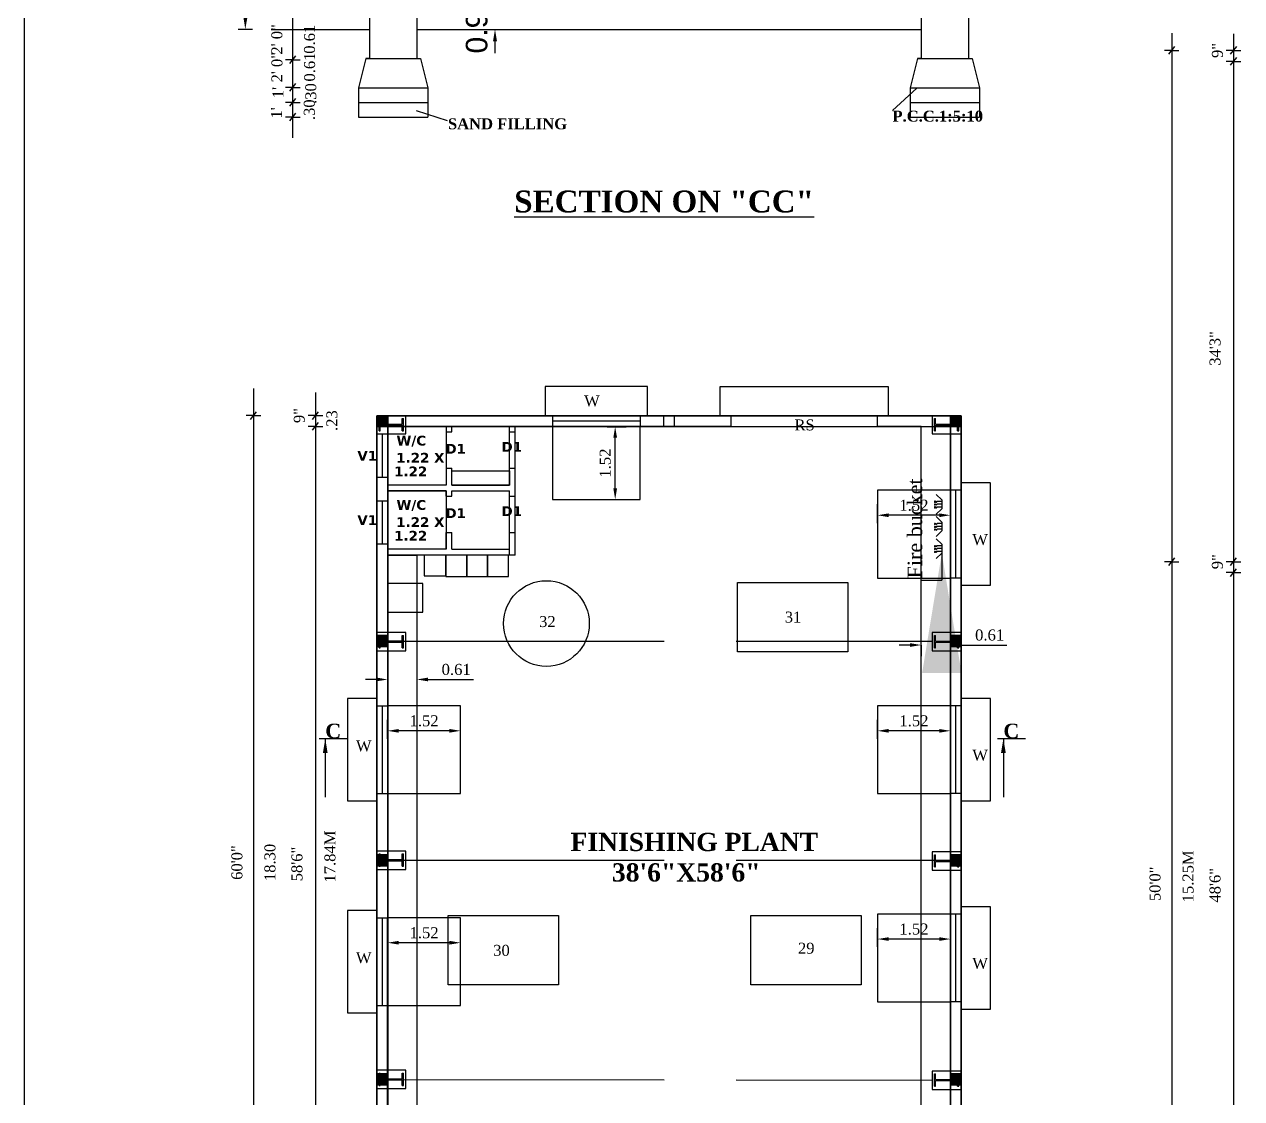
# Model space of a CAD drawing. Header units: metres. Extents: x -4258 to 185371, y -3317 to 113.
# Drawn here: x 4851.25 to 4876.65, y -619.03 to -596.61 of the extents above; entities that cross this region are included whole.
import ezdxf

# ---------------------------------------------------------------- set-up
doc = ezdxf.new("R2010")
doc.units = ezdxf.units.M
doc.header["$LTSCALE"] = 0.5
doc.header["$MEASUREMENT"] = 0
doc.linetypes.add('ACAD_ISO02W100', pattern=[15, 12, -3])
for name, color, linetype in [('BLK_2_FLR_0_BLT_UP_AREA', 7, 'Continuous'), ('BLK_2_FLR_0_CARPET_AREA', 7, 'Continuous'), ('BLK_2_FLR_0_DRINKING_WATER', 7, 'Continuous'), ('BLK_2_FLR_0_REGULAR_ROOM_1', 7, 'Continuous'), ('BLK_2_FLR_0_ROOM_1_LIGHT_VENTILATION_1', 7, 'Continuous'), ('BLK_2_FLR_0_URINAL', 7, 'Continuous'), ('BLK_2_FLR_0_WASH', 7, 'Continuous'), ('BLK_2_FLR_0_WATER_CLOSET', 7, 'Continuous'), ('BLK_2_HT_OF_BLDG', 7, 'Continuous'), ('BLK_2_PLINTH_HEIGHT', 7, 'Continuous'), ('WORKSHOP_AREA', 7, 'Continuous')]:
    doc.layers.add(name, color=color, linetype=linetype)
doc.styles.add('RomanS', font='verdanab.ttf')
doc.styles.add('S', font='swiss.ttf')
doc.styles.get("Standard").update_dxf_attribs({"font": 'times.ttf'})
doc.styles.add('style1', font='times.ttf', dxfattribs={"height": 11})
doc.dimstyles.new('ISO-25', dxfattribs={"dimtxt": 2.5, "dimasz": 2.5, "dimexe": 1.25, "dimexo": 0.625, "dimtad": 1, "dimtxsty": 'Standard', "dimcen": 2.5, "dimadec": 0, "dimazin": 0, "dimtfac": 1, "dimtmove": 0, "dimatfit": 3, "dimfxl": 0, "dimarcsym": 0})
doc.dimstyles.new('METRIC', dxfattribs={"dimtxt": 0.45, "dimasz": 0.25, "dimexe": 0.15, "dimexo": 0.15, "dimgap": 0.15, "dimtad": 1, "dimzin": 0, "dimdsep": 46, "dimtxsty": 'S', "dimcen": 0, "dimclrd": 1, "dimclre": 1, "dimclrt": 5, "dimadec": 0, "dimazin": 2, "dimtfac": 1, "dimtix": 1, "dimtofl": 0, "dimtmove": 1, "dimatfit": 0, "dimfxl": 0, "dimtolj": 1, "dimtzin": 0, "dimarcsym": 0})
doc.dimstyles.get("Standard").update_dxf_attribs({"dimtxt": 0.23, "dimasz": 0.23, "dimexe": 0.23, "dimexo": 0.23, "dimgap": 0.09, "dimtad": 1, "dimzin": 0, "dimdsep": 46, "dimtxsty": 'Standard', "dimcen": 0.09, "dimadec": 0, "dimazin": 0, "dimtfac": 1, "dimtofl": 0, "dimtmove": 0, "dimatfit": 3, "dimfxl": 0, "dimtolj": 1, "dimtzin": 0, "dimarcsym": 0})
doc.dimstyles.new('STANDARD$0', dxfattribs={"dimscale": 0, "dimtxt": 9, "dimasz": 2, "dimexe": 2, "dimexo": 1, "dimgap": 0.5, "dimtad": 1, "dimdec": 1, "dimzin": 0, "dimdsep": 46, "dimlunit": 4, "dimtxsty": 'Standard', "dimblk1": 'ARCHTICK', "dimblk2": 'ARCHTICK', "dimsah": 1, "dimcen": 0, "dimdle": 1.5, "dimclrd": 1, "dimclre": 1, "dimclrt": 4, "dimadec": 0, "dimazin": 0, "dimtfac": 0.3, "dimtdec": 1, "dimtix": 1, "dimtmove": 0, "dimatfit": 3, "dimldrblk": 'ARCHTICK', "dimfxl": 0, "dimfrac": 2, "dimtolj": 1, "dimtzin": 0, "dimarcsym": 0})

# ---------------------------------------------------------------- blocks, each defined once
blk = doc.blocks.new('*D599')
at = {"layer": 'BLK_2_FLR_0_ROOM_1_LIGHT_VENTILATION_1', "color": 0, "lineweight": -2}
for p, q in [((4863.415, -605.009), (4863.81, -605.009)), ((4863.58, -606.299), (4863.58, -605.239)), ((4863.415, -606.529), (4863.81, -606.529))]:
    blk.add_line(p, q, dxfattribs=at)
for points in [[(4863.542, -605.239), (4863.619, -605.239), (4863.58, -605.009)], [(4863.542, -606.299), (4863.619, -606.299), (4863.58, -606.529)]]:
    blk.add_solid(points, dxfattribs=at)
at = {"layer": 'Defpoints', "color": 0, "lineweight": -2}
for p in [(4863.185, -605.009), (4863.58, -605.009), (4863.185, -606.529)]:
    blk.add_point(p, dxfattribs=at)
at = {"layer": 'BLK_2_FLR_0_ROOM_1_LIGHT_VENTILATION_1', "color": 0, "lineweight": -2, "insert": (4863.373, -605.769), "char_height": 0.23, "attachment_point": 5, "rotation": 90}
blk.add_mtext('\\A1;1.52', dxfattribs=at)
blk = doc.blocks.new('*D601')
at = {"layer": 'BLK_2_FLR_0_ROOM_1_LIGHT_VENTILATION_1', "color": 0, "lineweight": -2}
for p, q in [((4869.055, -611.522), (4869.055, -611.126)), ((4870.575, -611.522), (4870.575, -611.126)), ((4870.345, -611.356), (4869.285, -611.356))]:
    blk.add_line(p, q, dxfattribs=at)
for points in [[(4869.285, -611.318), (4869.285, -611.395), (4869.055, -611.356)], [(4870.345, -611.318), (4870.345, -611.395), (4870.575, -611.356)]]:
    blk.add_solid(points, dxfattribs=at)
at = {"layer": 'Defpoints', "color": 0, "lineweight": -2}
for p in [(4869.055, -611.356), (4869.055, -611.752), (4870.575, -611.752)]:
    blk.add_point(p, dxfattribs=at)
at = {"layer": 'BLK_2_FLR_0_ROOM_1_LIGHT_VENTILATION_1', "color": 0, "lineweight": -2, "insert": (4869.815, -611.149), "char_height": 0.23, "attachment_point": 5, "rotation": 360}
blk.add_mtext('\\A1;1.52', dxfattribs=at)
blk = doc.blocks.new('*D602')
at = {"layer": 'BLK_2_FLR_0_ROOM_1_LIGHT_VENTILATION_1', "color": 0, "lineweight": -2}
for p, q in [((4869.055, -607.022), (4869.055, -606.627)), ((4870.575, -607.022), (4870.575, -606.627)), ((4870.345, -606.857), (4869.285, -606.857))]:
    blk.add_line(p, q, dxfattribs=at)
for points in [[(4869.285, -606.819), (4869.285, -606.896), (4869.055, -606.857)], [(4870.345, -606.819), (4870.345, -606.896), (4870.575, -606.857)]]:
    blk.add_solid(points, dxfattribs=at)
at = {"layer": 'Defpoints', "color": 0, "lineweight": -2}
for p in [(4869.055, -606.857), (4869.055, -607.252), (4870.575, -607.252)]:
    blk.add_point(p, dxfattribs=at)
at = {"layer": 'BLK_2_FLR_0_ROOM_1_LIGHT_VENTILATION_1', "color": 0, "lineweight": -2, "insert": (4869.815, -606.65), "char_height": 0.23, "attachment_point": 5, "rotation": 360}
blk.add_mtext('\\A1;1.52', dxfattribs=at)
blk = doc.blocks.new('*D603')
at = {"layer": 'BLK_2_FLR_0_ROOM_1_LIGHT_VENTILATION_1', "color": 0, "lineweight": -2}
for p, q in [((4869.055, -615.867), (4869.055, -615.472)), ((4870.575, -615.867), (4870.575, -615.472)), ((4870.345, -615.702), (4869.285, -615.702))]:
    blk.add_line(p, q, dxfattribs=at)
for points in [[(4869.285, -615.664), (4869.285, -615.74), (4869.055, -615.702)], [(4870.345, -615.664), (4870.345, -615.74), (4870.575, -615.702)]]:
    blk.add_solid(points, dxfattribs=at)
at = {"layer": 'Defpoints', "color": 0, "lineweight": -2}
for p in [(4869.055, -615.702), (4869.055, -616.097), (4870.575, -616.097)]:
    blk.add_point(p, dxfattribs=at)
at = {"layer": 'BLK_2_FLR_0_ROOM_1_LIGHT_VENTILATION_1', "color": 0, "lineweight": -2, "insert": (4869.815, -615.495), "char_height": 0.23, "attachment_point": 5, "rotation": 360}
blk.add_mtext('\\A1;1.52', dxfattribs=at)
blk = doc.blocks.new('*D606')
at = {"layer": 'BLK_2_FLR_0_ROOM_1_LIGHT_VENTILATION_1', "color": 0, "lineweight": -2}
for p, q in [((4858.832, -615.944), (4858.832, -615.549)), ((4860.352, -615.944), (4860.352, -615.549)), ((4860.122, -615.779), (4859.062, -615.779))]:
    blk.add_line(p, q, dxfattribs=at)
for points in [[(4859.062, -615.74), (4859.062, -615.817), (4858.832, -615.779)], [(4860.122, -615.74), (4860.122, -615.817), (4860.352, -615.779)]]:
    blk.add_solid(points, dxfattribs=at)
at = {"layer": 'Defpoints', "color": 0, "lineweight": -2}
for p in [(4858.832, -615.779), (4858.832, -616.174), (4860.352, -616.174)]:
    blk.add_point(p, dxfattribs=at)
at = {"layer": 'BLK_2_FLR_0_ROOM_1_LIGHT_VENTILATION_1', "color": 0, "lineweight": -2, "insert": (4859.592, -615.572), "char_height": 0.23, "attachment_point": 5, "rotation": 360}
blk.add_mtext('\\A1;1.52', dxfattribs=at)
blk = doc.blocks.new('*D607')
at = {"layer": 'BLK_2_FLR_0_ROOM_1_LIGHT_VENTILATION_1', "color": 0, "lineweight": -2}
for p, q in [((4858.832, -611.522), (4858.832, -611.126)), ((4860.352, -611.522), (4860.352, -611.126)), ((4860.122, -611.356), (4859.062, -611.356))]:
    blk.add_line(p, q, dxfattribs=at)
for points in [[(4859.062, -611.318), (4859.062, -611.395), (4858.832, -611.356)], [(4860.122, -611.318), (4860.122, -611.395), (4860.352, -611.356)]]:
    blk.add_solid(points, dxfattribs=at)
at = {"layer": 'Defpoints', "color": 0, "lineweight": -2}
for p in [(4858.832, -611.356), (4858.832, -611.752), (4860.352, -611.752)]:
    blk.add_point(p, dxfattribs=at)
at = {"layer": 'BLK_2_FLR_0_ROOM_1_LIGHT_VENTILATION_1', "color": 0, "lineweight": -2, "insert": (4859.592, -611.149), "char_height": 0.23, "attachment_point": 5, "rotation": 360}
blk.add_mtext('\\A1;1.52', dxfattribs=at)
blk = doc.blocks.new('*D608')
at = {"layer": 'BLK_2_PLINTH_HEIGHT', "color": 1, "lineweight": -2}
for p, q in [((4861.072, -595.552), (4861.072, -595.302)), ((4860.822, -595.802), (4861.222, -595.802)), ((4860.822, -596.717), (4861.222, -596.717)), ((4861.072, -596.967), (4861.072, -597.217))]:
    blk.add_line(p, q, dxfattribs=at)
for points in [[(4861.03, -595.552), (4861.114, -595.552), (4861.072, -595.802)], [(4861.03, -596.967), (4861.114, -596.967), (4861.072, -596.717)]]:
    blk.add_solid(points, dxfattribs=at)
at = {"layer": 'Defpoints', "color": 0, "lineweight": -2}
for p in [(4860.368, -595.802), (4861.072, -595.802), (4860.368, -596.717)]:
    blk.add_point(p, dxfattribs=at)
at = {"layer": 'BLK_2_PLINTH_HEIGHT', "color": 5, "lineweight": -2, "insert": (4860.691, -596.26), "char_height": 0.45, "attachment_point": 5, "rotation": 89.9992, "style": 'S'}
blk.add_mtext('\\A1;0.91 m', dxfattribs=at)
blk = doc.blocks.new('*D609')
at = {"layer": 'BLK_2_HT_OF_BLDG', "color": 0, "lineweight": -2}
for p, q in [((4856.012, -586.808), (4855.712, -586.808)), ((4855.862, -587.058), (4855.862, -596.467)), ((4856.012, -596.717), (4855.712, -596.717))]:
    blk.add_line(p, q, dxfattribs=at)
for points in [[(4855.821, -587.058), (4855.904, -587.058), (4855.862, -586.808)], [(4855.821, -596.467), (4855.904, -596.467), (4855.862, -596.717)]]:
    blk.add_solid(points, dxfattribs=at)
at = {"layer": 'Defpoints', "color": 0, "lineweight": -2}
for p in [(4856.853, -586.808), (4855.862, -596.717), (4856.853, -596.717)]:
    blk.add_point(p, dxfattribs=at)
at = {"layer": 'BLK_2_HT_OF_BLDG', "color": 0, "lineweight": -2, "insert": (4855.584, -591.763), "char_height": 0.25, "attachment_point": 5, "rotation": 90, "style": 'S'}
blk.add_mtext('\\A1;9.91 m', dxfattribs=at)
blk = doc.blocks.new('*D625')
at = {"layer": 'BLK_2_FLR_0_ROOM_1_LIGHT_VENTILATION_1', "color": 0, "lineweight": -2}
for p, q in [((4869.735, -609.566), (4869.505, -609.566)), ((4869.965, -609.566), (4869.965, -609.796)), ((4870.575, -609.566), (4870.575, -609.796)), ((4870.805, -609.566), (4871.755, -609.566))]:
    blk.add_line(p, q, dxfattribs=at)
for points in [[(4869.735, -609.528), (4869.735, -609.605), (4869.965, -609.566)], [(4870.805, -609.528), (4870.805, -609.605), (4870.575, -609.566)]]:
    blk.add_solid(points, dxfattribs=at)
at = {"layer": 'Defpoints', "color": 0, "lineweight": -2}
for p in [(4869.965, -609.474), (4870.575, -609.474), (4870.575, -609.566)]:
    blk.add_point(p, dxfattribs=at)
at = {"layer": 'BLK_2_FLR_0_ROOM_1_LIGHT_VENTILATION_1', "color": 0, "lineweight": -2, "insert": (4871.395, -609.359), "char_height": 0.23, "attachment_point": 5}
blk.add_mtext('\\A1;0.61', dxfattribs=at)
blk = doc.blocks.new('*D626')
at = {"layer": 'BLK_2_FLR_0_ROOM_1_LIGHT_VENTILATION_1', "color": 0, "lineweight": -2}
for p, q in [((4858.602, -610.285), (4858.372, -610.285)), ((4858.832, -610.285), (4858.832, -610.515)), ((4859.442, -610.285), (4859.442, -610.515)), ((4859.672, -610.285), (4860.623, -610.285))]:
    blk.add_line(p, q, dxfattribs=at)
for points in [[(4858.602, -610.246), (4858.602, -610.323), (4858.832, -610.285)], [(4859.672, -610.246), (4859.672, -610.323), (4859.442, -610.285)]]:
    blk.add_solid(points, dxfattribs=at)
at = {"layer": 'Defpoints', "color": 0, "lineweight": -2}
for p in [(4858.832, -610.285), (4859.442, -610.285), (4859.442, -610.285)]:
    blk.add_point(p, dxfattribs=at)
at = {"layer": 'BLK_2_FLR_0_ROOM_1_LIGHT_VENTILATION_1', "color": 0, "lineweight": -2, "insert": (4860.262, -610.077), "char_height": 0.23, "attachment_point": 5, "rotation": 359.9954}
blk.add_mtext('\\A1;0.61', dxfattribs=at)

msp = doc.modelspace()

# ---------------------------------------------------------------- hatches: boundary and pattern name
at = {"linetype": 'ByBlock'}
h = msp.add_hatch(dxfattribs=at)
h.set_pattern_fill('ANSI31', color=0, scale=0.0625, style=0)
h.set_pattern_definition([(45, (-7125.614632, -26.278693), (-0.005524271728, 0.005524271728), [])])
h.paths.add_polyline_path([(4858.60349, -609.59635), (4858.83224, -609.59635), (4858.83224, -609.3676), (4858.60349, -609.3676)])
h.paths.add_polyline_path([(4870.57474, -605.00864), (4870.80349, -605.00864), (4870.80349, -604.77989), (4870.57474, -604.77989)])
h.paths.add_polyline_path([(4870.57474, -609.59635), (4870.80349, -609.59635), (4870.80349, -609.3676), (4870.57474, -609.3676)])
h.paths.add_polyline_path([(4870.57474, -614.17135), (4870.80349, -614.17135), (4870.80349, -613.9426), (4870.57474, -613.9426)])
h.paths.add_polyline_path([(4858.60349, -614.17135), (4858.83224, -614.17135), (4858.83224, -613.9426), (4858.60349, -613.9426)])
h.paths.add_polyline_path([(4858.60349, -618.74635), (4858.83224, -618.74635), (4858.83224, -618.5176), (4858.60349, -618.5176)])
h.paths.add_polyline_path([(4870.57474, -618.74635), (4870.80349, -618.74635), (4870.80349, -618.5176), (4870.57474, -618.5176)])
h = msp.add_hatch(dxfattribs=at)
h.set_pattern_fill('ANSI31', color=0, scale=0.025417, style=0)
h.set_pattern_definition([(45, (39.6155837, -361.4845636), (-0.0022465371694, 0.0022465371694), [])])
h.paths.add_polyline_path([(4858.60349, -605.00864), (4858.83224, -605.00864), (4858.83224, -604.77989), (4858.60349, -604.77989)])

# ---------------------------------------------------------------- linework, layer by layer
at = {"color": 0, "linetype": 'ByBlock'}
for p, q in [((4856.85267, -598.98416), (4856.85267, -583.76738)), ((4858.45099, -595.80233), (4858.45099, -597.32733)), ((4859.44224, -595.80224), (4859.44224, -597.32733)), ((4869.96474, -595.80242), (4869.96474, -597.3275)), ((4870.95599, -595.8025), (4870.95599, -597.3275)), ((4856.40303, -596.71733), (4858.45099, -596.71733)), ((4856.89578, -596.71733), (4858.45099, -596.71733)), ((4859.44224, -596.71733), (4869.96474, -596.71733)), ((4859.44224, -596.71733), (4869.96474, -596.71733)), ((4859.44224, -596.71733), (4869.96474, -596.71733)), ((4875.19495, -596.79593), (4875.19495, -623.89441)), ((4876.48701, -596.81046), (4876.48701, -623.89441)), ((4858.37474, -597.32733), (4858.22224, -597.93733)), ((4858.37474, -597.32733), (4859.51849, -597.32733)), ((4858.45099, -597.32733), (4858.37474, -597.32733)), ((4858.37474, -597.32733), (4859.44224, -597.32733)), ((4858.45099, -597.32733), (4859.44224, -597.32733)), ((4859.44224, -597.32733), (4859.51849, -597.32733)), ((4859.51849, -597.32733), (4859.67099, -597.93733)), ((4869.88849, -597.32742), (4869.73599, -597.93742)), ((4869.88848, -597.3275), (4871.03226, -597.3275)), ((4869.96474, -597.32742), (4869.88849, -597.32742)), ((4869.88849, -597.32742), (4870.95599, -597.32742)), ((4869.96474, -597.32742), (4870.95599, -597.32742)), ((4870.95599, -597.32742), (4871.03224, -597.32742)), ((4871.03224, -597.32742), (4871.18474, -597.93742)), ((4858.22224, -597.93733), (4859.67099, -597.93733)), ((4858.22224, -597.93733), (4858.22224, -598.54733)), ((4859.67099, -597.93733), (4859.67099, -598.54733)), ((4869.73599, -597.93742), (4869.73599, -598.54742)), ((4869.73599, -597.9375), (4871.18474, -597.9375)), ((4871.18474, -597.93742), (4871.18474, -598.54742)), ((4858.22224, -598.24233), (4859.67099, -598.24233)), ((4869.73599, -598.2425), (4871.18474, -598.2425)), ((4859.42911, -598.40873), (4860.07443, -598.62206)), ((4858.22224, -598.54733), (4859.67099, -598.54733)), ((4869.73599, -598.54742), (4871.18474, -598.54742)), ((4856.03485, -604.21086), (4856.03485, -623.84721)), ((4857.3269, -604.29402), (4857.3269, -623.84721)), ((4870.57474, -604.77989), (4858.60349, -604.77989)), ((4858.60349, -604.77989), (4858.60349, -623.07989)), ((4858.65312, -604.98023), (4858.65312, -604.84044)), ((4858.65312, -604.84044), (4858.67854, -604.84044)), ((4858.67854, -604.95481), (4858.67854, -604.84044)), ((4858.83224, -604.77989), (4858.83224, -623.07989)), ((4859.13604, -604.95481), (4859.13604, -604.84044)), ((4859.13604, -604.84044), (4859.16145, -604.84044)), ((4859.16145, -604.98023), (4859.16145, -604.84044)), ((4862.27015, -604.77989), (4862.27015, -605.00864)), ((4864.10015, -604.77989), (4864.10015, -605.00864)), ((4864.10015, -604.77989), (4864.25265, -604.77989)), ((4865.99657, -604.77965), (4865.76782, -604.77965)), ((4865.99657, -604.77965), (4865.99657, -605.00864)), ((4869.04657, -604.77965), (4869.04657, -605.00864)), ((4870.24312, -604.98023), (4870.24312, -604.84044)), ((4870.24312, -604.84044), (4870.26854, -604.84044)), ((4870.26854, -604.95481), (4870.26854, -604.84044)), ((4870.57474, -623.07989), (4870.57474, -604.77989)), ((4870.57474, -623.07989), (4870.57474, -604.77989)), ((4870.72604, -604.95481), (4870.72604, -604.84044)), ((4870.72604, -604.84044), (4870.75145, -604.84044)), ((4870.75145, -604.98023), (4870.75145, -604.84044)), ((4870.80349, -623.07989), (4870.80349, -604.77989)), ((4865.99657, -605.00864), (4858.60349, -605.00864)), ((4858.65312, -605.09461), (4858.65312, -604.98023)), ((4858.65312, -605.09461), (4858.67854, -605.09461)), ((4858.67854, -604.95481), (4859.13604, -604.95481)), ((4858.67854, -604.98023), (4859.13604, -604.98023)), ((4858.67854, -605.09461), (4858.67854, -604.98023)), ((4858.83224, -605.00815), (4865.99657, -605.00815)), ((4859.13604, -605.09461), (4859.13604, -604.98023)), ((4859.13604, -605.09461), (4859.16145, -605.09461)), ((4859.16145, -605.09461), (4859.16145, -604.98023)), ((4864.10015, -604.89427), (4862.27015, -604.89427)), ((4869.04657, -605.00815), (4870.57474, -605.00815)), ((4869.96474, -605.00864), (4869.04657, -605.00864)), ((4870.24312, -605.09461), (4870.24312, -604.98023)), ((4870.24312, -605.09461), (4870.26854, -605.09461)), ((4870.26854, -604.95481), (4870.72604, -604.95481)), ((4870.26854, -604.98023), (4870.72604, -604.98023)), ((4870.26854, -605.09461), (4870.26854, -604.98023)), ((4870.72604, -605.09461), (4870.72604, -604.98023)), ((4870.72604, -605.09461), (4870.75145, -605.09461)), ((4870.75145, -605.09461), (4870.75145, -604.98023)), ((4870.80349, -606.33747), (4870.57474, -606.33747)), ((4870.68912, -608.16747), (4870.68912, -606.33747)), ((4858.60349, -607.37795), (4858.60349, -607.22545)), ((4870.80349, -608.16747), (4870.57474, -608.16747)), ((4870.80349, -608.16747), (4870.80349, -608.31997)), ((4858.65312, -609.5069), (4858.65312, -609.36711)), ((4858.65312, -609.36711), (4858.67854, -609.36711)), ((4858.67854, -609.48149), (4858.67854, -609.36711)), ((4859.13604, -609.48149), (4859.13604, -609.36711)), ((4859.13604, -609.36711), (4859.16145, -609.36711)), ((4859.16145, -609.5069), (4859.16145, -609.36711)), ((4870.24312, -609.50739), (4870.24312, -609.3676)), ((4870.24312, -609.3676), (4870.26854, -609.3676)), ((4870.26854, -609.48198), (4870.26854, -609.3676)), ((4870.72604, -609.48198), (4870.72604, -609.3676)), ((4870.72604, -609.3676), (4870.75145, -609.3676)), ((4870.75145, -609.50739), (4870.75145, -609.3676)), ((4858.65312, -609.62128), (4858.65312, -609.5069)), ((4858.65312, -609.62128), (4858.67854, -609.62128)), ((4858.67854, -609.48149), (4859.13604, -609.48149)), ((4858.67854, -609.5069), (4859.13604, -609.5069)), ((4858.67854, -609.62128), (4858.67854, -609.5069)), ((4859.13604, -609.62128), (4859.13604, -609.5069)), ((4859.13604, -609.62128), (4859.16145, -609.62128)), ((4859.16145, -609.62128), (4859.16145, -609.5069)), ((4870.24312, -609.62177), (4870.24312, -609.50739)), ((4870.24312, -609.62177), (4870.26854, -609.62177)), ((4870.26854, -609.48198), (4870.72604, -609.48198)), ((4870.26854, -609.50739), (4870.72604, -609.50739)), ((4870.26854, -609.62177), (4870.26854, -609.50739)), ((4870.72604, -609.62177), (4870.72604, -609.50739)), ((4870.72604, -609.62177), (4870.75145, -609.62177)), ((4870.75145, -609.62177), (4870.75145, -609.50739)), ((4858.60349, -610.8367), (4858.60349, -610.6842)), ((4858.60349, -610.8367), (4858.83224, -610.8367)), ((4858.71787, -610.8367), (4858.71787, -612.6667)), ((4870.80349, -610.8367), (4870.57474, -610.8367)), ((4870.68912, -612.6667), (4870.68912, -610.8367)), ((4858.60349, -612.6667), (4858.83224, -612.6667)), ((4870.80349, -612.6667), (4870.57474, -612.6667)), ((4870.80349, -612.6667), (4870.80349, -612.8192)), ((4858.65312, -614.06669), (4858.65312, -613.9269)), ((4858.65312, -613.9269), (4858.67854, -613.9269)), ((4858.67854, -614.04127), (4858.67854, -613.9269)), ((4859.13604, -614.04127), (4859.13604, -613.9269)), ((4859.13604, -613.9269), (4859.16145, -613.9269)), ((4859.16145, -614.06669), (4859.16145, -613.9269)), ((4870.24312, -614.08239), (4870.24312, -613.9426)), ((4870.24312, -613.9426), (4870.26854, -613.9426)), ((4870.26854, -614.05698), (4870.26854, -613.9426)), ((4870.72604, -614.05698), (4870.72604, -613.9426)), ((4870.72604, -613.9426), (4870.75145, -613.9426)), ((4870.75145, -614.08239), (4870.75145, -613.9426)), ((4858.65312, -614.18106), (4858.65312, -614.06669)), ((4858.65312, -614.18106), (4858.67854, -614.18106)), ((4858.67854, -614.04127), (4859.13604, -614.04127)), ((4858.67854, -614.06669), (4859.13604, -614.06669)), ((4858.67854, -614.18106), (4858.67854, -614.06669)), ((4859.13604, -614.18106), (4859.13604, -614.06669)), ((4859.13604, -614.18106), (4859.16145, -614.18106)), ((4859.16145, -614.18106), (4859.16145, -614.06669)), ((4870.24312, -614.19677), (4870.24312, -614.08239)), ((4870.24312, -614.19677), (4870.26854, -614.19677)), ((4870.26854, -614.05698), (4870.72604, -614.05698)), ((4870.26854, -614.08239), (4870.72604, -614.08239)), ((4870.26854, -614.19677), (4870.26854, -614.08239)), ((4870.72604, -614.19677), (4870.72604, -614.08239)), ((4870.72604, -614.19677), (4870.75145, -614.19677)), ((4870.75145, -614.19677), (4870.75145, -614.08239)), ((4858.60349, -615.25911), (4858.60349, -615.10661)), ((4858.60349, -615.25911), (4858.83224, -615.25911)), ((4858.71787, -615.25911), (4858.71787, -617.08911)), ((4870.80349, -615.18214), (4870.57474, -615.18214)), ((4870.68912, -617.01214), (4870.68912, -615.18214)), ((4870.80349, -617.01214), (4870.57474, -617.01214)), ((4870.80349, -617.01214), (4870.80349, -617.16464)), ((4858.60349, -617.08911), (4858.83224, -617.08911)), ((4858.65312, -618.64169), (4858.65312, -618.5019)), ((4858.65312, -618.5019), (4858.67854, -618.5019)), ((4858.67854, -618.61627), (4858.67854, -618.5019)), ((4859.13604, -618.61627), (4859.13604, -618.5019)), ((4859.13604, -618.5019), (4859.16145, -618.5019)), ((4859.16145, -618.64169), (4859.16145, -618.5019)), ((4870.24312, -618.65739), (4870.24312, -618.5176)), ((4870.24312, -618.5176), (4870.26854, -618.5176)), ((4870.26854, -618.63198), (4870.26854, -618.5176)), ((4870.72604, -618.63198), (4870.72604, -618.5176)), ((4870.72604, -618.5176), (4870.75145, -618.5176)), ((4870.75145, -618.65739), (4870.75145, -618.5176)), ((4858.65312, -618.75606), (4858.65312, -618.64169)), ((4858.65312, -618.75606), (4858.67854, -618.75606)), ((4858.67854, -618.61627), (4859.13604, -618.61627)), ((4858.67854, -618.64169), (4859.13604, -618.64169)), ((4858.67854, -618.75606), (4858.67854, -618.64169)), ((4859.13604, -618.75606), (4859.13604, -618.64169)), ((4859.13604, -618.75606), (4859.16145, -618.75606)), ((4859.16145, -618.75606), (4859.16145, -618.64169)), ((4870.24312, -618.77177), (4870.24312, -618.65739)), ((4870.24312, -618.77177), (4870.26854, -618.77177)), ((4870.26854, -618.63198), (4870.72604, -618.63198)), ((4870.26854, -618.65739), (4870.72604, -618.65739)), ((4870.26854, -618.77177), (4870.26854, -618.65739)), ((4870.72604, -618.77177), (4870.72604, -618.65739)), ((4870.72604, -618.77177), (4870.75145, -618.77177)), ((4870.75145, -618.77177), (4870.75145, -618.65739))]:
    msp.add_line(p, q, dxfattribs=at)
at = {"color": 0}
for p, q in [((4875.19412, -597.15749), (4875.04162, -597.15749)), ((4875.13223, -597.23645), (4875.25767, -597.07642)), ((4875.19412, -597.15749), (4875.34662, -597.15749)), ((4876.48701, -597.15749), (4876.33451, -597.15749)), ((4876.42511, -597.23645), (4876.55055, -597.07642)), ((4876.48701, -597.15749), (4876.63951, -597.15749)), ((4856.85184, -597.35077), (4856.69934, -597.35077)), ((4856.78995, -597.42974), (4856.91539, -597.26971)), ((4856.85184, -597.35077), (4857.00434, -597.35077)), ((4876.48701, -597.38636), (4876.33451, -597.38636)), ((4876.42511, -597.46532), (4876.55055, -597.30529)), ((4876.48701, -597.38636), (4876.63951, -597.38636)), ((4856.85184, -597.93047), (4856.69934, -597.93047)), ((4856.78995, -598.00943), (4856.91539, -597.84941)), ((4856.85184, -597.93047), (4857.00434, -597.93047)), ((4869.8782, -597.94502), (4869.36685, -598.41401)), ((4856.85184, -598.24233), (4856.69934, -598.24233)), ((4856.78995, -598.3213), (4856.91539, -598.16127)), ((4856.85184, -598.24233), (4857.00434, -598.24233)), ((4856.78995, -598.6263), (4856.91539, -598.46627)), ((4856.85184, -598.54733), (4856.69934, -598.54733)), ((4856.85184, -598.54733), (4857.00434, -598.54733)), ((4856.03402, -604.77696), (4855.88152, -604.77696)), ((4855.97213, -604.85592), (4856.09757, -604.69589)), ((4856.03402, -604.77696), (4856.18652, -604.77696)), ((4857.32608, -604.77696), (4857.17358, -604.77696)), ((4857.26418, -604.85592), (4857.38962, -604.69589)), ((4857.32608, -604.77696), (4857.47858, -604.77696)), ((4857.32608, -605.00583), (4857.17358, -605.00583)), ((4857.26418, -605.08479), (4857.38962, -604.92476)), ((4857.32608, -605.00583), (4857.47858, -605.00583)), ((4875.19412, -607.8266), (4875.04162, -607.8266)), ((4875.13223, -607.90556), (4875.25767, -607.74554)), ((4875.19412, -607.8266), (4875.34662, -607.8266)), ((4876.48618, -607.8266), (4876.33368, -607.8266)), ((4876.42429, -607.90556), (4876.54973, -607.74554)), ((4876.48618, -607.8266), (4876.63868, -607.8266)), ((4876.48618, -608.05547), (4876.33368, -608.05547)), ((4876.42429, -608.13443), (4876.54973, -607.9744)), ((4876.48618, -608.05547), (4876.63868, -608.05547))]:
    msp.add_line(p, q, dxfattribs=at)
at = {"color": 0, "linetype": 'ACAD_ISO02W100'}
for p, q in [((4864.25265, -604.16989), (4862.11765, -604.16989)), ((4862.11765, -604.16989), (4862.11765, -604.77989)), ((4864.25265, -604.77989), (4864.25265, -604.16989)), ((4865.76782, -604.77965), (4865.76782, -604.16965)), ((4865.76782, -604.16965), (4869.27532, -604.16965)), ((4869.27532, -604.16965), (4869.27532, -604.78039)), ((4871.41349, -606.18447), (4870.80349, -606.18447)), ((4871.41349, -608.31997), (4871.41349, -606.18497)), ((4870.80349, -608.31997), (4871.41349, -608.31997)), ((4858.60349, -609.48198), (4870.19349, -609.48198)), ((4858.60349, -610.6842), (4857.99349, -610.6842)), ((4857.99349, -610.6842), (4857.99349, -612.8192)), ((4871.41349, -610.6842), (4870.80349, -610.6842)), ((4871.41349, -612.8192), (4871.41349, -610.6842)), ((4857.40524, -611.51952), (4857.99349, -611.51952)), ((4871.55724, -611.51952), (4872.1455, -611.51952)), ((4857.99349, -612.8192), (4858.60349, -612.8192)), ((4870.80349, -612.8192), (4871.41349, -612.8192)), ((4858.60349, -614.05698), (4870.57474, -614.05698)), ((4871.41349, -615.02964), (4870.80349, -615.02964)), ((4871.41349, -617.16464), (4871.41349, -615.02964)), ((4858.60349, -615.10661), (4857.99349, -615.10661)), ((4857.99349, -615.10661), (4857.99349, -617.24161)), ((4857.99349, -617.24161), (4858.60349, -617.24161)), ((4870.80349, -617.16464), (4871.41349, -617.16464)), ((4858.60349, -618.63198), (4870.19349, -618.64768))]:
    msp.add_line(p, q, dxfattribs=at)
for p, q in [((4860.05224, -605.00864), (4860.05224, -605.11438)), ((4860.05224, -605.11438), (4860.17224, -605.11438)), ((4860.17224, -605.11438), (4860.17224, -605.00864)), ((4861.37224, -606.22864), (4861.37224, -605.00864)), ((4861.37224, -605.11438), (4861.49224, -605.11438)), ((4861.49224, -607.68864), (4861.49224, -605.00864)), ((4858.71794, -605.16739), (4858.71794, -606.06739)), ((4860.05224, -605.87438), (4860.05224, -606.22864)), ((4860.05224, -605.87438), (4860.17224, -605.87438)), ((4860.17224, -606.22864), (4860.17224, -605.87438)), ((4861.37224, -605.87438), (4861.49224, -605.87438)), ((4858.83224, -606.06739), (4858.60364, -606.06739)), ((4860.17224, -605.92864), (4861.37224, -605.92864)), ((4860.05224, -606.22864), (4858.83224, -606.22864)), ((4860.05224, -606.34864), (4858.83224, -606.34864)), ((4860.05224, -606.45704), (4860.05224, -606.34864)), ((4860.17224, -606.22864), (4861.37224, -606.22864)), ((4860.17224, -606.45704), (4860.17224, -606.34864)), ((4860.17224, -606.34864), (4861.37224, -606.34864)), ((4861.37224, -607.68864), (4861.37224, -606.34864)), ((4858.83224, -606.56171), (4858.60364, -606.56171)), ((4858.71794, -606.56171), (4858.71794, -607.46171)), ((4860.05224, -606.45704), (4860.17224, -606.45704)), ((4861.37224, -606.45704), (4861.49224, -606.45704)), ((4870.24454, -606.5665), (4870.24454, -606.58946)), ((4870.25653, -606.5665), (4870.24454, -606.5665)), ((4870.25653, -606.58946), (4870.24454, -606.58946)), ((4870.24454, -606.6265), (4870.24454, -606.64946)), ((4870.25653, -606.6265), (4870.24454, -606.6265)), ((4870.25653, -606.64946), (4870.24454, -606.64946)), ((4870.28732, -606.57798), (4870.25653, -606.5665)), ((4870.25653, -606.5665), (4870.25653, -606.58946)), ((4870.28732, -606.57798), (4870.25653, -606.58946)), ((4870.28732, -606.63798), (4870.25653, -606.6265)), ((4870.25653, -606.6265), (4870.25653, -606.64946)), ((4870.28732, -606.63798), (4870.25653, -606.64946)), ((4870.39618, -606.53532), (4870.27821, -606.42136)), ((4870.39618, -606.5685), (4870.29807, -606.5685)), ((4870.39618, -606.62851), (4870.29807, -606.62851)), ((4870.39618, -606.53532), (4870.39618, -606.72108)), ((4870.24454, -606.68476), (4870.24454, -606.70772)), ((4870.25653, -606.68476), (4870.24454, -606.68476)), ((4870.25653, -606.70772), (4870.24454, -606.70772)), ((4870.28732, -606.69624), (4870.25653, -606.68476)), ((4870.25653, -606.68476), (4870.25653, -606.70772)), ((4870.28732, -606.69624), (4870.25653, -606.70772)), ((4870.39618, -606.72108), (4870.27821, -606.83503)), ((4870.39618, -606.9993), (4870.27821, -606.88535)), ((4870.39618, -606.68677), (4870.29807, -606.68677)), ((4870.24454, -607.03048), (4870.24454, -607.05344)), ((4870.25653, -607.03048), (4870.24454, -607.03048)), ((4870.25653, -607.05344), (4870.24454, -607.05344)), ((4870.24454, -607.09049), (4870.24454, -607.11345)), ((4870.25653, -607.09049), (4870.24454, -607.09049)), ((4870.25653, -607.11345), (4870.24454, -607.11345)), ((4870.24454, -607.14875), (4870.24454, -607.1717)), ((4870.25653, -607.14875), (4870.24454, -607.14875)), ((4870.25653, -607.1717), (4870.24454, -607.1717)), ((4870.28732, -607.04196), (4870.25653, -607.03048)), ((4870.25653, -607.03048), (4870.25653, -607.05344)), ((4870.28732, -607.04196), (4870.25653, -607.05344)), ((4870.28732, -607.10197), (4870.25653, -607.09049)), ((4870.25653, -607.09049), (4870.25653, -607.11345)), ((4870.28732, -607.10197), (4870.25653, -607.11345)), ((4870.28732, -607.16023), (4870.25653, -607.14875)), ((4870.25653, -607.14875), (4870.25653, -607.1717)), ((4870.28732, -607.16023), (4870.25653, -607.1717)), ((4870.39618, -607.03249), (4870.29807, -607.03249)), ((4870.39618, -607.09249), (4870.29807, -607.09249)), ((4870.39618, -607.15075), (4870.29807, -607.15075)), ((4870.39618, -606.9993), (4870.39618, -607.18506)), ((4860.05224, -607.56864), (4860.05224, -607.21704)), ((4860.05224, -607.21704), (4860.17224, -607.21704)), ((4860.17224, -607.56864), (4860.17224, -607.21704)), ((4861.37224, -607.21704), (4861.49224, -607.21704)), ((4870.39618, -607.18506), (4870.27821, -607.29902)), ((4870.39618, -607.46134), (4870.27821, -607.34739)), ((4858.83224, -607.46171), (4858.60364, -607.46171)), ((4860.05224, -607.56864), (4858.83224, -607.56864)), ((4860.17224, -607.56864), (4861.37224, -607.56864)), ((4870.24454, -607.49253), (4870.24454, -607.51548)), ((4870.25653, -607.49253), (4870.24454, -607.49253)), ((4870.25653, -607.51548), (4870.24454, -607.51548)), ((4870.24454, -607.55253), (4870.24454, -607.57549)), ((4870.25653, -607.55253), (4870.24454, -607.55253)), ((4870.25653, -607.57549), (4870.24454, -607.57549)), ((4870.24454, -607.61079), (4870.24454, -607.63375)), ((4870.25653, -607.61079), (4870.24454, -607.61079)), ((4870.25653, -607.63375), (4870.24454, -607.63375)), ((4870.28732, -607.504), (4870.25653, -607.49253)), ((4870.25653, -607.49253), (4870.25653, -607.51548)), ((4870.28732, -607.504), (4870.25653, -607.51548)), ((4870.28732, -607.56401), (4870.25653, -607.55253)), ((4870.25653, -607.55253), (4870.25653, -607.57549)), ((4870.28732, -607.56401), (4870.25653, -607.57549)), ((4870.28732, -607.62227), (4870.25653, -607.61079)), ((4870.25653, -607.61079), (4870.25653, -607.63375)), ((4870.28732, -607.62227), (4870.25653, -607.63375)), ((4870.39618, -607.64711), (4870.27821, -607.76106)), ((4870.39618, -607.49453), (4870.29807, -607.49453)), ((4870.39618, -607.55453), (4870.29807, -607.55453)), ((4870.39618, -607.61279), (4870.29807, -607.61279)), ((4870.39618, -607.46134), (4870.39618, -607.64711)), ((4861.49224, -607.68864), (4858.83224, -607.68864)), ((4869.97413, -608.21496), (4870.3969, -608.21496))]:
    msp.add_line(p, q)
at = {"color": 0, "linetype": 'ByBlock'}
for points in [[(4851.24976, -564.57171), (4901.91885, -564.57171), (4901.91885, -630.53452), (4851.24976, -630.53452)], [(4858.60349, -605.00864), (4858.83224, -605.00864), (4858.83224, -604.77989), (4858.60349, -604.77989)], [(4858.60349, -605.16114), (4859.21349, -605.16114), (4859.21349, -604.77989), (4858.60349, -604.77989)], [(4864.58912, -605.00864), (4864.81787, -605.00864), (4864.81787, -604.77989), (4864.58912, -604.77989)], [(4870.19349, -605.16114), (4870.80349, -605.16114), (4870.80349, -604.77989), (4870.19349, -604.77989)], [(4870.57474, -605.00864), (4870.80349, -605.00864), (4870.80349, -604.77989), (4870.57474, -604.77989)], [(4858.60349, -609.68782), (4859.21349, -609.68782), (4859.21349, -609.30657), (4858.60349, -609.30657)], [(4858.60349, -609.59635), (4858.83224, -609.59635), (4858.83224, -609.3676), (4858.60349, -609.3676)], [(4870.19349, -609.68831), (4870.80349, -609.68831), (4870.80349, -609.30706), (4870.19349, -609.30706)], [(4870.57474, -609.59635), (4870.80349, -609.59635), (4870.80349, -609.3676), (4870.57474, -609.3676)], [(4858.60349, -614.2476), (4859.21349, -614.2476), (4859.21349, -613.86635), (4858.60349, -613.86635)], [(4858.60349, -614.17135), (4858.83224, -614.17135), (4858.83224, -613.9426), (4858.60349, -613.9426)], [(4858.60349, -614.17135), (4858.83224, -614.17135), (4858.83224, -613.9426), (4858.60349, -613.9426)], [(4870.19349, -614.26331), (4870.80349, -614.26331), (4870.80349, -613.88206), (4870.19349, -613.88206)], [(4870.57474, -614.17135), (4870.80349, -614.17135), (4870.80349, -613.9426), (4870.57474, -613.9426)], [(4870.57474, -614.17135), (4870.80349, -614.17135), (4870.80349, -613.9426), (4870.57474, -613.9426)], [(4858.60349, -618.8226), (4859.21349, -618.8226), (4859.21349, -618.44135), (4858.60349, -618.44135)], [(4858.60349, -618.74635), (4858.83224, -618.74635), (4858.83224, -618.5176), (4858.60349, -618.5176)], [(4870.19349, -618.83831), (4870.80349, -618.83831), (4870.80349, -618.45706), (4870.19349, -618.45706)], [(4870.57474, -618.74635), (4870.80349, -618.74635), (4870.80349, -618.5176), (4870.57474, -618.5176)]]:
    msp.add_lwpolyline(points, close=True, dxfattribs=at)
at = {"color": 1, "linetype": 'ByBlock'}
for points in [[(4866.13467, -608.26033), (4868.43822, -608.26033), (4868.43822, -609.70474), (4866.13467, -609.70474)], [(4860.09539, -615.21343), (4862.39894, -615.21343), (4862.39894, -616.65784), (4860.09539, -616.65784)], [(4866.41091, -615.21343), (4868.71445, -615.21343), (4868.71445, -616.65784), (4866.41091, -616.65784)]]:
    msp.add_lwpolyline(points, close=True, dxfattribs=at)
msp.add_circle((4862.14442, -609.11798), 0.89496, dxfattribs=at)
for centre in [(4870.29687, -606.57798), (4870.29687, -606.63798), (4870.29687, -606.69624), (4870.29687, -607.04196), (4870.29687, -607.10197), (4870.29687, -607.16023), (4870.29687, -607.504), (4870.29687, -607.56401), (4870.29687, -607.62227)]:
    msp.add_arc(centre, 0.00955, 82.796069, 258.262667)
at = {"layer": 'BLK_2_FLR_0_BLT_UP_AREA', "color": 48, "linetype": 'Continuous'}
msp.add_lwpolyline([(4858.60349, -604.77989), (4870.80349, -604.77989), (4870.80349, -623.07989), (4858.60349, -623.07989)], close=True, dxfattribs=at)
at = {"layer": 'BLK_2_FLR_0_CARPET_AREA', "color": 15, "lineweight": -2}
msp.add_lwpolyline([(4858.83224, -605.00864), (4870.57474, -605.00864), (4870.57474, -622.85065), (4858.83224, -622.85065)], close=True, dxfattribs=at)
at = {"layer": 'BLK_2_FLR_0_DRINKING_WATER', "lineweight": -2}
msp.add_lwpolyline([(4858.83224, -608.88165), (4859.56258, -608.88165), (4859.56258, -608.28165), (4858.83224, -608.28165)], close=True, dxfattribs=at)
at = {"layer": 'BLK_2_FLR_0_REGULAR_ROOM_1', "color": 4, "lineweight": -2}
msp.add_lwpolyline([(4858.83224, -605.00864), (4870.57474, -605.00864), (4870.57474, -622.85065), (4858.83224, -622.85065)], close=True, dxfattribs=at)
at = {"layer": 'BLK_2_FLR_0_ROOM_1_LIGHT_VENTILATION_1', "color": 4, "lineweight": -2}
for points in [[(4864.10015, -605.00864), (4862.27015, -605.00864), (4862.27015, -606.52864), (4864.10015, -606.52864)], [(4869.96474, -605.00864), (4870.57474, -605.00864), (4870.57474, -622.85065), (4869.96474, -622.85065)], [(4869.05474, -606.33747), (4869.05474, -608.16747), (4870.57474, -608.16747), (4870.57474, -606.33747)], [(4858.83224, -607.68864), (4859.44224, -607.68864), (4859.44104, -622.85114), (4858.83104, -622.85114)], [(4858.83224, -610.8367), (4858.83224, -612.6667), (4860.35224, -612.6667), (4860.35224, -610.8367)], [(4869.05474, -610.8367), (4869.05474, -612.6667), (4870.57474, -612.6667), (4870.57474, -610.8367)], [(4858.83224, -615.25911), (4858.83224, -617.08911), (4860.35224, -617.08911), (4860.35224, -615.25911)], [(4869.05474, -615.18214), (4869.05474, -617.01214), (4870.57474, -617.01214), (4870.57474, -615.18214)]]:
    msp.add_lwpolyline(points, close=True, dxfattribs=at)
at = {"layer": 'BLK_2_FLR_0_URINAL', "color": 235, "lineweight": -2}
msp.add_lwpolyline([(4861.37224, -605.92864), (4861.37224, -606.22864), (4860.17224, -606.22864), (4860.17224, -605.92864)], close=True, dxfattribs=at)
at = {"layer": 'BLK_2_FLR_0_WASH', "color": 60, "lineweight": -2}
for points in [[(4860.04693, -608.12341), (4860.04693, -607.68864), (4859.59693, -607.68864), (4859.59693, -608.12341)], [(4860.4817, -607.68864), (4860.04693, -607.68864), (4860.04693, -608.13864), (4860.4817, -608.13864)]]:
    msp.add_lwpolyline(points, close=True, dxfattribs=at)
at = {"layer": 'BLK_2_FLR_0_WASH', "color": 55, "lineweight": -2}
msp.add_lwpolyline([(4860.91647, -607.68864), (4860.4817, -607.68864), (4860.4817, -608.13864), (4860.91647, -608.13864)], close=True, dxfattribs=at)
at = {"layer": 'BLK_2_FLR_0_WASH', "color": 56, "lineweight": -2}
msp.add_lwpolyline([(4861.35124, -607.68864), (4860.91647, -607.68864), (4860.91647, -608.13864), (4861.35124, -608.13864)], close=True, dxfattribs=at)
at = {"layer": 'BLK_2_FLR_0_WATER_CLOSET', "color": 2}
msp.add_lwpolyline([(4860.05224, -605.00864), (4860.05224, -606.22864), (4858.83224, -606.22864), (4858.83224, -605.00864)], close=True, dxfattribs=at)
at = {"layer": 'BLK_2_FLR_0_WATER_CLOSET', "color": 1}
msp.add_lwpolyline([(4860.05224, -606.34864), (4860.05224, -607.56864), (4858.83224, -607.56864), (4858.83224, -606.34864)], close=True, dxfattribs=at)
at = {"layer": 'WORKSHOP_AREA', "lineweight": -2}
msp.add_lwpolyline([(4858.83224, -605.00864), (4870.57474, -605.00864), (4870.57474, -622.85065), (4858.83224, -622.85065)], close=True, dxfattribs=at)

# ---------------------------------------------------------------- texts
at = {"color": 0, "style": 'RomanS'}
for s, p in [('W/C', (4859.01688, -605.40253)), ('D1', (4860.03761, -605.5732)), ('D1', (4861.2078, -605.5329)), ('V1', (4858.19941, -605.71823)), ('1.22 X', (4859.01128, -605.7604)), ('1.22 ', (4858.9665, -606.04558)), ('W/C', (4859.01688, -606.74518)), ('V1', (4858.19941, -607.06089)), ('1.22 X', (4859.01128, -607.10306)), ('D1', (4860.03761, -606.91586)), ('D1', (4861.2078, -606.87556)), ('1.22 ', (4858.9665, -607.38824))]:
    msp.add_text(s, height=0.204444, dxfattribs=at).set_placement(p)
at = {"color": 0, "char_height": 0.22875, "width": 4.1329568, "attachment_point": 1, "rotation": 90}
for s, insert in [('\\A1; 2\' 0"', (4856.40468, -597.33122)), ('\\A1;0.61', (4857.08579, -597.22603)), ('\\A1; 2\' 0"', (4856.40699, -597.91144)), ('\\A1;0.61', (4857.0881, -597.80624)), ('\\A1;9"', (4876.033, -597.31536)), ("\\A1;  1'", (4856.42841, -598.32715)), ('\\A1;.30', (4857.1135, -598.27285)), ('\\A1;.30', (4857.08185, -598.6106)), ("\\A1; 1' ", (4856.39677, -598.6649)), ('\\A1;34\'3"', (4875.98451, -603.73812)), ('\\A1;9"', (4856.87207, -604.93483)), ('\\A1;.23', (4857.55318, -605.09909)), ('\\A1;9"', (4876.03217, -607.98448)), ('\\A1;17.84M', (4857.51288, -614.52271)), ('\\A1;60\'0"', (4855.57203, -614.46665)), ('\\A1;18.30', (4856.26051, -614.49194)), ('\\A1;58\'6"', (4856.82441, -614.49742)), ('\\A1;15.25M', (4875.42061, -614.93567)), ('\\A1;50\'0"', (4874.73213, -614.91038)), ('\\A1;48\'6"', (4875.98451, -614.94115))]:
    msp.add_mtext(s, dxfattribs=dict(at, insert=insert))
at = {"color": 7, "attachment_point": 1}
for s, insert, char_height, width in [('{\\fTimes New Roman|b1|i0|c0|p18;P.C.C.1:5:10}', (4869.36685, -598.41401), 0.22875, 4.1329568), ('{\\fTimes New Roman|b1|i0|c0|p18;SAND FILLING}', (4860.0903, -598.57405), 0.22875, 4.1329568), ('\\A1;{\\fTimes New Roman|b1|i0|c0|p18;\\LSECTION ON "CC"}', (4861.47251, -600.08111), 0.4575, 9.2638678), ('\\A1;{\\fTimes New Roman|b1|i0|c0|p18;C}', (4857.52991, -611.20769), 0.305, 4.1329568), ('\\A1;{\\fTimes New Roman|b1|i0|c0|p18;C}', (4871.68192, -611.20769), 0.305, 4.1329568)]:
    msp.add_mtext(s, dxfattribs=dict(at, insert=insert, char_height=char_height, width=width))
at = {"color": 0, "attachment_point": 1}
for s, insert, char_height, width in [('\\A1; W', (4862.84624, -604.35647), 0.22875, 4.1329568), ('\\A1;RS', (4867.32225, -604.85782), 0.22875, 4.1329568), ('\\A1;W', (4871.0332, -607.25054), 0.22875, 4.1329568), ('\\A1;W', (4858.17008, -611.55521), 0.22875, 4.1329568), ('\\A1;W', (4871.0332, -611.74977), 0.22875, 4.1329568), ('\\A1;{\\fTimes New Roman|b1|i0|c0|p18;     FINISHING PLANT\\P           38\'6"X58\'6"\\P          }', (4861.9281, -613.48484), 0.38125, 7.4751793), ('\\A1;W', (4858.17008, -615.97762), 0.22875, 4.1329568), ('\\A1;W', (4871.0332, -616.09521), 0.22875, 4.1329568)]:
    msp.add_mtext(s, dxfattribs=dict(at, insert=insert, char_height=char_height, width=width))
at = {"color": 0, "insert": (4869.99263, -607.13168), "char_height": 0.305, "width": 4.7311462, "attachment_point": 8, "rotation": 90, "style": 'style1'}
msp.add_mtext('Fire bucket', dxfattribs=at)
at = {"color": 0, "linetype": 'ByBlock', "char_height": 0.22875, "width": 4.6265148, "attachment_point": 1}
for s, insert in [('\\A1;          31', (4866.25509, -608.86827)), ('\\A1;          32', (4861.12879, -608.9619)), ('\\A1;          29', (4866.5304, -615.77929)), ('\\A1;          30', (4860.17121, -615.82315))]:
    msp.add_mtext(s, dxfattribs=dict(at, insert=insert))

# ---------------------------------------------------------------- dimensions: what is measured, and where the dimension line sits
at = {"layer": 'BLK_2_FLR_0_ROOM_1_LIGHT_VENTILATION_1', "color": 232, "lineweight": -2}
for p1, p2, distance, picture, middle in [((4863.18515, -606.52864), (4863.18515, -605.00864), -0.39529, '*D599', (4863.37312, -605.76864)), ((4870.57474, -607.25247), (4869.05474, -607.25247), -0.39529, '*D602', (4869.81474, -606.64986)), ((4869.96474, -609.47423), (4870.57474, -609.47423), -0.09202, '*D625', (4871.39504, -609.35893)), ((4858.83224, -610.28464), (4859.44204, -610.28469), 0, '*D626', (4860.26235, -610.07743)), ((4860.35224, -611.7517), (4858.83224, -611.7517), -0.39529, '*D607', (4859.59224, -611.1491)), ((4870.57474, -611.7517), (4869.05474, -611.7517), -0.39529, '*D601', (4869.81474, -611.1491)), ((4860.35224, -616.17411), (4858.83224, -616.17411), -0.39529, '*D606', (4859.59224, -615.5715)), ((4870.57474, -616.09714), (4869.05474, -616.09714), -0.39529, '*D603', (4869.81474, -615.49453))]:
    dim = msp.add_aligned_dim(p1=p1, p2=p2, distance=distance, dimstyle='STANDARD$0', override={"dimscale": 1, "dimtxt": 0.23, "dimasz": 0.23, "dimexe": 0.23, "dimexo": 0.23, "dimgap": 0.09, "dimdec": 2, "dimlunit": 2, "dimsah": 0, "dimcen": 0.09, "dimdle": 0, "dimclrd": 0, "dimclre": 0, "dimclrt": 0, "dimtfac": 1, "dimtdec": 2, "dimtix": 0, "dimtofl": 0, "dimfxl": 0.23, "dimfxlon": 1, "dimfrac": 0}, dxfattribs=at)
    dim.commit()
    dim.dimension.update_dxf_attribs({"geometry": picture, "text_midpoint": middle})
at = {"layer": 'BLK_2_HT_OF_BLDG', "color": 0, "lineweight": -2}
dim = msp.add_aligned_dim(p1=(4856.85267, -586.80781), p2=(4856.85267, -596.71733), distance=-0.99037, dimstyle='METRIC', override={"dimtxt": 0.25, "dimpost": ' m', "dimclrd": 0, "dimclre": 0, "dimclrt": 0}, dxfattribs=at)
dim.commit()
dim.dimension.update_dxf_attribs({"geometry": '*D609', "text_midpoint": (4855.58382, -591.76257)})
at = {"layer": 'BLK_2_PLINTH_HEIGHT', "lineweight": -2}
dim = msp.add_aligned_dim(p1=(4860.36788, -596.71733), p2=(4860.36789, -595.80236), distance=-0.70404, dimstyle='METRIC', override={"dimpost": ' m', "dimfxl": 0.25}, dxfattribs=at)
dim.commit()
dim.dimension.update_dxf_attribs({"geometry": '*D608', "text_midpoint": (4860.69066, -596.25985)})

# ---------------------------------------------------------------- leaders
at = {"color": 0}
msp.add_leader([(4870.3969, -607.64943), (4870.3969, -608.21496)], dimstyle='ISO-25', override={"dimexo": 6, "dimgap": 0.625, "dimtad": 0}, dxfattribs=at)
at = {"color": 7}
for points in [[(4857.52991, -611.51952), (4857.52991, -612.74057)], [(4871.68192, -611.51952), (4871.68192, -612.74057)]]:
    msp.add_leader(points, dimstyle='Standard', override={"dimasz": 0.3, "dimgap": 0.09, "dimtad": 0}, dxfattribs=at)

doc.saveas('drawing.dxf')
